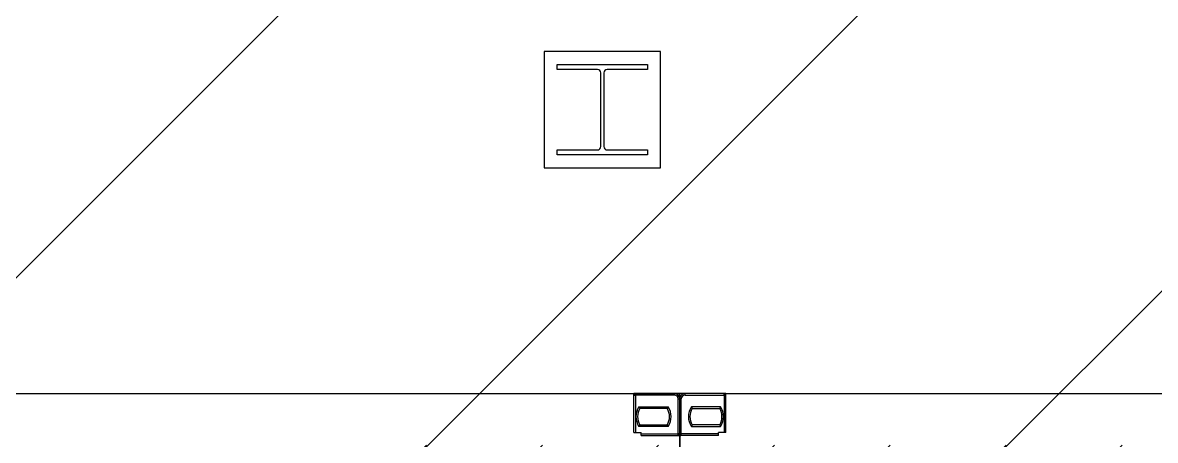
# Model space of a CAD drawing. Header units: millimetres. Extents: x -300 to 383236, y -195106 to -144646.
# Drawn here: x 62662.7 to 62926, y -149828.8 to -149731.7 of the extents above; entities that cross this region are included whole.
import ezdxf

# ---------------------------------------------------------------- set-up
doc = ezdxf.new("R2010")
doc.units = ezdxf.units.MM
doc.header["$LTSCALE"] = 60
doc.layers.add('C_STEEL', color=2, linetype='Continuous')

# ---------------------------------------------------------------- blocks, each defined once
blk = doc.blocks.new('KEY PLAN_NEW')
h = blk.add_hatch()
h.set_pattern_fill('ANSI31', color=253, scale=2)
h.set_pattern_definition([(45, (-1396.921, -1800.0236), (-4.490128, 4.490128), [])])
edge = h.paths.add_edge_path()
edge.add_line((-2006.862, -1075.944), (-2006.862, -1091.944))
edge.add_line((-2006.862, -1091.944), (-2067.862, -1091.944))
edge.add_line((-2067.862, -1091.944), (-2067.862, -1375.944))
edge.add_line((-2067.862, -1375.944), (-2006.862, -1375.944))
edge.add_line((-2006.862, -1375.944), (-2006.862, -1391.944))
edge.add_line((-2006.862, -1391.944), (-2007.862, -1391.944))
edge.add_line((-2007.862, -1391.944), (-2007.862, -1488.944))
edge.add_line((-2007.862, -1488.944), (-2008.306, -1488.944))
edge.add_arc((-2028.716, -1493.497), 20.912, 12.57767, 76.57873)
edge.add_line((-2023.862, -1473.157), (-2023.862, -1391.944))
edge.add_line((-2023.862, -1391.944), (-2247.862, -1391.944))
edge.add_line((-2247.862, -1391.944), (-2247.862, -1488.944))
edge.add_line((-2247.862, -1488.944), (-2263.862, -1488.944))
edge.add_line((-2263.862, -1488.944), (-2263.862, -1452.184))
edge.add_line((-2263.862, -1452.184), (-2549.862, -1452.184))
edge.add_line((-2549.862, -1452.184), (-2549.862, -1488.944))
edge.add_line((-2549.862, -1488.944), (-2565.862, -1488.944))
edge.add_line((-2565.862, -1488.944), (-2565.862, -1427.944))
edge.add_line((-2565.862, -1427.944), (-2720.862, -1427.944))
edge.add_line((-2720.862, -1427.944), (-2720.862, -1411.944))
edge.add_line((-2720.862, -1411.944), (-2623.862, -1411.944))
edge.add_line((-2623.862, -1411.944), (-2623.862, -1075.944))
edge.add_line((-2623.862, -1075.944), (-2563.862, -1075.944))
edge.add_line((-2563.862, -1075.944), (-2563.862, -1071.944))
edge.add_line((-2563.862, -1071.944), (-2547.862, -1071.944))
edge.add_line((-2547.862, -1071.944), (-2547.862, -1091.944))
edge.add_line((-2547.862, -1091.944), (-2607.862, -1091.944))
edge.add_line((-2607.862, -1091.944), (-2607.862, -1411.944))
edge.add_line((-2607.862, -1411.944), (-2549.862, -1411.944))
edge.add_line((-2549.862, -1411.944), (-2549.862, -1436.184))
edge.add_line((-2549.862, -1436.184), (-2263.862, -1436.184))
edge.add_line((-2263.862, -1436.184), (-2263.862, -1375.944))
edge.add_line((-2263.862, -1375.944), (-2083.862, -1375.944))
edge.add_line((-2083.862, -1375.944), (-2083.862, -1075.944))
edge.add_line((-2083.862, -1075.944), (-2006.862, -1075.944))
at = {"color": 253}
for p, q in [((-2253.362, -1346.817, 46), (-2253.362, -1346.437, 46)), ((-2253.362, -1346.437, 46), (-2246.362, -1346.437, 46)), ((-2250.242, -1346.817, 46), (-2253.362, -1346.817, 46)), ((-2249.982, -1352.797, 46), (-2249.982, -1347.077, 46)), ((-2249.742, -1347.077, 46), (-2249.742, -1352.797, 46)), ((-2246.362, -1346.817, 46), (-2249.482, -1346.817, 46)), ((-2246.362, -1346.437, 46), (-2246.362, -1346.817, 46)), ((-2253.362, -1353.437, 46), (-2253.362, -1353.057, 46)), ((-2253.362, -1353.057, 46), (-2250.242, -1353.057, 46)), ((-2249.482, -1353.057, 46), (-2246.362, -1353.057, 46)), ((-2246.362, -1353.057, 46), (-2246.362, -1353.437, 46)), ((-2246.362, -1353.437, 46), (-2253.362, -1353.437, 46)), ((-2540.302, -1371.944, 46), (-2247.422, -1371.944, 46)), ((-2243.862, -1371.944, 46), (-2247.422, -1371.944, 46)), ((-2247.422, -1371.944, 46), (-2243.862, -1371.944, 46)), ((-2243.862, -1375.184, 46), (-2243.862, -1371.944, 46)), ((-2240.302, -1371.944, 46), (-2243.862, -1371.944, 46)), ((-2243.862, -1375.184, 46), (-2243.862, -1371.944, 46)), ((-2240.302, -1371.944, 46), (-2127.422, -1371.944, 46)), ((-2247.422, -1374.944, 46), (-2246.862, -1374.944, 46)), ((-2246.862, -1375.184, 46), (-2246.862, -1374.944, 46)), ((-2243.862, -1428.704, 46), (-2243.862, -1375.184, 46)), ((-2243.862, -1375.184, 46), (-2243.862, -1428.704, 46)), ((-2240.862, -1375.184, 46), (-2240.862, -1374.944, 46)), ((-2240.302, -1374.944, 46), (-2240.862, -1374.944, 46))]:
    blk.add_line(p, q, dxfattribs=at)
at = {"color": 253, "linetype": 'Continuous'}
for p, q in [((-2247.422, -1374.944, 46), (-2247.422, -1371.944, 46)), ((-2247.422, -1372.064, 46), (-2247.302, -1372.064, 46)), ((-2247.302, -1372.064, 46), (-2247.302, -1371.944, 46)), ((-2247.302, -1372.064, 46), (-2247.302, -1374.944, 46)), ((-2244.272, -1372.064, 46), (-2247.302, -1372.064, 46)), ((-2244.272, -1372.064, 46), (-2244.272, -1371.944, 46)), ((-2243.982, -1372.064, 46), (-2243.982, -1372.064, 46)), ((-2243.982, -1372.064, 46), (-2243.982, -1372.064, 46)), ((-2243.982, -1372.354, 46), (-2243.862, -1372.354, 46)), ((-2243.982, -1375.064, 46), (-2243.982, -1372.354, 46)), ((-2243.742, -1372.354, 46), (-2243.862, -1372.354, 46)), ((-2243.742, -1372.064, 46), (-2243.742, -1372.064, 46)), ((-2243.742, -1372.064, 46), (-2243.742, -1372.064, 46)), ((-2243.742, -1375.064, 46), (-2243.742, -1372.354, 46)), ((-2243.452, -1372.064, 46), (-2243.452, -1371.944, 46)), ((-2243.452, -1372.064, 46), (-2240.422, -1372.064, 46)), ((-2240.422, -1372.064, 46), (-2240.422, -1371.944, 46)), ((-2240.302, -1372.064, 46), (-2240.422, -1372.064, 46)), ((-2240.422, -1372.064, 46), (-2240.422, -1374.944, 46)), ((-2240.302, -1374.944, 46), (-2240.302, -1371.944, 46)), ((-2247.023, -1372.969, 46), (-2244.761, -1372.969, 46)), ((-2244.827, -1373.089, 46), (-2246.957, -1373.089, 46)), ((-2240.701, -1372.969, 46), (-2242.963, -1372.969, 46)), ((-2242.897, -1373.089, 46), (-2240.767, -1373.089, 46)), ((-2246.957, -1374.359, 46), (-2244.827, -1374.359, 46)), ((-2240.767, -1374.359, 46), (-2242.897, -1374.359, 46)), ((-2244.761, -1374.479, 46), (-2247.023, -1374.479, 46)), ((-2246.862, -1375.064, 46), (-2243.982, -1375.064, 46)), ((-2246.862, -1375.184, 46), (-2243.862, -1375.184, 46)), ((-2243.862, -1375.064, 46), (-2243.982, -1375.064, 46)), ((-2243.982, -1375.184, 46), (-2243.982, -1375.064, 46)), ((-2243.862, -1375.064, 46), (-2243.742, -1375.064, 46)), ((-2240.862, -1375.184, 46), (-2243.862, -1375.184, 46)), ((-2243.742, -1375.184, 46), (-2243.742, -1375.064, 46)), ((-2240.862, -1375.064, 46), (-2243.742, -1375.064, 46)), ((-2242.963, -1374.479, 46), (-2240.701, -1374.479, 46))]:
    blk.add_line(p, q, dxfattribs=at)
at = {"color": 253}
for centre, start, end in [((-2250.242, -1347.077, 46), 0, 90), ((-2249.482, -1347.077, 46), 90, 180), ((-2250.242, -1352.797, 46), 270, 0), ((-2249.482, -1352.797, 46), 180, 270)]:
    blk.add_arc(centre, 0.26, start, end, dxfattribs=at)
at = {"color": 253, "linetype": 'Continuous'}
for centre, radius, start, end in [((-2247.302, -1372.064, 46), 0.12, 90, 180), ((-2244.272, -1372.354, 46), 0.41, 0, 90), ((-2244.272, -1372.354, 46), 0.29, 0, 90), ((-2243.452, -1372.354, 46), 0.41, 90, 180), ((-2243.452, -1372.354, 46), 0.29, 90, 180), ((-2240.422, -1372.064, 46), 0.12, 0, 90), ((-2245.892, -1373.724, 46), 1.36, 146.27916, 213.72084), ((-2245.892, -1373.724, 46), 1.24, 149.1964, 210.8036), ((-2245.892, -1373.724, 46), 1.24, 329.1964, 30.8036), ((-2245.892, -1373.724, 46), 1.36, 326.27916, 33.72084), ((-2241.832, -1373.724, 46), 1.36, 146.27916, 213.72084), ((-2241.832, -1373.724, 46), 1.24, 149.1964, 210.8036), ((-2241.832, -1373.724, 46), 1.24, 329.1964, 30.8036), ((-2241.832, -1373.724, 46), 1.36, 326.27916, 33.72084), ((-2243.982, -1375.064, 46), 0.12, 270, 0), ((-2243.742, -1375.064, 46), 0.12, 180, 270)]:
    blk.add_arc(centre, radius, start, end, dxfattribs=at)
for points, knots in [([(-2247.023, -1372.969, 46), (-2247.023, -1372.969, 46), (-2247.022, -1372.97, 46), (-2247.022, -1372.97, 46), (-2247.021, -1372.972, 46), (-2247.02, -1372.973, 46), (-2247.019, -1372.976, 46), (-2247.018, -1372.978, 46), (-2247.015, -1372.983, 46), (-2247.013, -1372.987, 46), (-2247.009, -1372.994, 46), (-2247.007, -1372.998, 46), (-2247.004, -1373.003, 46), (-2247.003, -1373.005, 46), (-2247.002, -1373.008, 46), (-2247.001, -1373.009, 46), (-2247, -1373.01, 46), (-2247, -1373.011, 46), (-2246.997, -1373.016, 46), (-2246.996, -1373.019, 46), (-2246.992, -1373.026, 46), (-2246.99, -1373.029, 46), (-2246.987, -1373.036, 46), (-2246.985, -1373.039, 46), (-2246.983, -1373.043, 46), (-2246.982, -1373.043, 46), (-2246.981, -1373.045, 46), (-2246.981, -1373.046, 46), (-2246.98, -1373.048, 46), (-2246.979, -1373.049, 46), (-2246.977, -1373.054, 46), (-2246.975, -1373.056, 46), (-2246.972, -1373.061, 46), (-2246.971, -1373.064, 46), (-2246.969, -1373.067, 46), (-2246.969, -1373.067, 46), (-2246.968, -1373.069, 46), (-2246.968, -1373.069, 46), (-2246.967, -1373.071, 46), (-2246.966, -1373.072, 46), (-2246.965, -1373.075, 46), (-2246.964, -1373.077, 46), (-2246.962, -1373.08, 46), (-2246.961, -1373.081, 46), (-2246.96, -1373.083, 46), (-2246.96, -1373.083, 46), (-2246.959, -1373.084, 46), (-2246.959, -1373.084, 46), (-2246.959, -1373.085, 46), (-2246.959, -1373.086, 46), (-2246.958, -1373.087, 46), (-2246.957, -1373.087, 46), (-2246.957, -1373.088, 46), (-2246.957, -1373.089, 46)], [0, 0, 0, 0, 0.00782, 0.00782, 0.015639, 0.031279, 0.031279, 0.062557, 0.062557, 0.125114, 0.125114, 0.187671, 0.187671, 0.21895, 0.21895, 0.234589, 0.234589, 0.250228, 0.250228, 0.312785, 0.312785, 0.375342, 0.375342, 0.437899, 0.437899, 0.453538, 0.453538, 0.469178, 0.469178, 0.500456, 0.500456, 0.563013, 0.563013, 0.62557, 0.62557, 0.641209, 0.641209, 0.656849, 0.656849, 0.688127, 0.688127, 0.750684, 0.750684, 0.813241, 0.813241, 0.828881, 0.828881, 0.84452, 0.84452, 0.875798, 0.875798, 0.938355, 1, 1, 1, 1]), ([(-2244.761, -1372.969, 46), (-2244.761, -1372.969, 46), (-2244.761, -1372.97, 46), (-2244.762, -1372.97, 46), (-2244.762, -1372.972, 46), (-2244.763, -1372.973, 46), (-2244.765, -1372.976, 46), (-2244.766, -1372.978, 46), (-2244.769, -1372.983, 46), (-2244.771, -1372.987, 46), (-2244.774, -1372.994, 46), (-2244.776, -1372.998, 46), (-2244.779, -1373.003, 46), (-2244.78, -1373.005, 46), (-2244.782, -1373.008, 46), (-2244.782, -1373.009, 46), (-2244.783, -1373.01, 46), (-2244.784, -1373.011, 46), (-2244.786, -1373.016, 46), (-2244.788, -1373.019, 46), (-2244.792, -1373.026, 46), (-2244.793, -1373.029, 46), (-2244.797, -1373.036, 46), (-2244.799, -1373.039, 46), (-2244.801, -1373.043, 46), (-2244.801, -1373.043, 46), (-2244.802, -1373.045, 46), (-2244.803, -1373.046, 46), (-2244.804, -1373.048, 46), (-2244.805, -1373.049, 46), (-2244.807, -1373.054, 46), (-2244.809, -1373.056, 46), (-2244.811, -1373.061, 46), (-2244.813, -1373.064, 46), (-2244.814, -1373.067, 46), (-2244.815, -1373.067, 46), (-2244.815, -1373.069, 46), (-2244.816, -1373.069, 46), (-2244.817, -1373.071, 46), (-2244.817, -1373.072, 46), (-2244.819, -1373.075, 46), (-2244.82, -1373.077, 46), (-2244.822, -1373.08, 46), (-2244.823, -1373.081, 46), (-2244.824, -1373.083, 46), (-2244.824, -1373.083, 46), (-2244.824, -1373.084, 46), (-2244.824, -1373.084, 46), (-2244.825, -1373.085, 46), (-2244.825, -1373.086, 46), (-2244.826, -1373.087, 46), (-2244.826, -1373.087, 46), (-2244.827, -1373.088, 46), (-2244.827, -1373.089, 46)], [0, 0, 0, 0, 0.00782, 0.00782, 0.015639, 0.031279, 0.031279, 0.062557, 0.062557, 0.125114, 0.125114, 0.187671, 0.187671, 0.21895, 0.21895, 0.234589, 0.234589, 0.250228, 0.250228, 0.312785, 0.312785, 0.375342, 0.375342, 0.437899, 0.437899, 0.453538, 0.453538, 0.469178, 0.469178, 0.500456, 0.500456, 0.563013, 0.563013, 0.62557, 0.62557, 0.641209, 0.641209, 0.656849, 0.656849, 0.688127, 0.688127, 0.750684, 0.750684, 0.813241, 0.813241, 0.828881, 0.828881, 0.84452, 0.84452, 0.875798, 0.875798, 0.938355, 1, 1, 1, 1]), ([(-2242.963, -1372.969, 46), (-2242.963, -1372.969, 46), (-2242.962, -1372.97, 46), (-2242.962, -1372.97, 46), (-2242.961, -1372.972, 46), (-2242.96, -1372.973, 46), (-2242.959, -1372.976, 46), (-2242.958, -1372.978, 46), (-2242.955, -1372.983, 46), (-2242.953, -1372.987, 46), (-2242.949, -1372.994, 46), (-2242.947, -1372.998, 46), (-2242.944, -1373.003, 46), (-2242.943, -1373.005, 46), (-2242.942, -1373.008, 46), (-2242.941, -1373.009, 46), (-2242.94, -1373.01, 46), (-2242.94, -1373.011, 46), (-2242.937, -1373.016, 46), (-2242.936, -1373.019, 46), (-2242.932, -1373.026, 46), (-2242.93, -1373.029, 46), (-2242.927, -1373.036, 46), (-2242.925, -1373.039, 46), (-2242.923, -1373.043, 46), (-2242.922, -1373.043, 46), (-2242.921, -1373.045, 46), (-2242.921, -1373.046, 46), (-2242.92, -1373.048, 46), (-2242.919, -1373.049, 46), (-2242.917, -1373.054, 46), (-2242.915, -1373.056, 46), (-2242.912, -1373.061, 46), (-2242.911, -1373.064, 46), (-2242.909, -1373.067, 46), (-2242.909, -1373.067, 46), (-2242.908, -1373.069, 46), (-2242.908, -1373.069, 46), (-2242.907, -1373.071, 46), (-2242.906, -1373.072, 46), (-2242.905, -1373.075, 46), (-2242.904, -1373.077, 46), (-2242.902, -1373.08, 46), (-2242.901, -1373.081, 46), (-2242.9, -1373.083, 46), (-2242.9, -1373.083, 46), (-2242.899, -1373.084, 46), (-2242.899, -1373.084, 46), (-2242.899, -1373.085, 46), (-2242.899, -1373.086, 46), (-2242.898, -1373.087, 46), (-2242.897, -1373.087, 46), (-2242.897, -1373.088, 46), (-2242.897, -1373.089, 46)], [0, 0, 0, 0, 0.00782, 0.00782, 0.015639, 0.031279, 0.031279, 0.062557, 0.062557, 0.125114, 0.125114, 0.187671, 0.187671, 0.21895, 0.21895, 0.234589, 0.234589, 0.250228, 0.250228, 0.312785, 0.312785, 0.375342, 0.375342, 0.437899, 0.437899, 0.453538, 0.453538, 0.469178, 0.469178, 0.500456, 0.500456, 0.563013, 0.563013, 0.62557, 0.62557, 0.641209, 0.641209, 0.656849, 0.656849, 0.688127, 0.688127, 0.750684, 0.750684, 0.813241, 0.813241, 0.828881, 0.828881, 0.84452, 0.84452, 0.875798, 0.875798, 0.938355, 1, 1, 1, 1]), ([(-2240.701, -1372.969, 46), (-2240.701, -1372.969, 46), (-2240.701, -1372.97, 46), (-2240.702, -1372.97, 46), (-2240.702, -1372.972, 46), (-2240.703, -1372.973, 46), (-2240.705, -1372.976, 46), (-2240.706, -1372.978, 46), (-2240.709, -1372.983, 46), (-2240.711, -1372.987, 46), (-2240.714, -1372.994, 46), (-2240.716, -1372.998, 46), (-2240.719, -1373.003, 46), (-2240.72, -1373.005, 46), (-2240.722, -1373.008, 46), (-2240.722, -1373.009, 46), (-2240.723, -1373.01, 46), (-2240.724, -1373.011, 46), (-2240.726, -1373.016, 46), (-2240.728, -1373.019, 46), (-2240.732, -1373.026, 46), (-2240.733, -1373.029, 46), (-2240.737, -1373.036, 46), (-2240.739, -1373.039, 46), (-2240.741, -1373.043, 46), (-2240.741, -1373.043, 46), (-2240.742, -1373.045, 46), (-2240.743, -1373.046, 46), (-2240.744, -1373.048, 46), (-2240.745, -1373.049, 46), (-2240.747, -1373.054, 46), (-2240.748, -1373.056, 46), (-2240.751, -1373.061, 46), (-2240.753, -1373.064, 46), (-2240.754, -1373.067, 46), (-2240.755, -1373.067, 46), (-2240.755, -1373.069, 46), (-2240.756, -1373.069, 46), (-2240.757, -1373.071, 46), (-2240.757, -1373.072, 46), (-2240.759, -1373.075, 46), (-2240.76, -1373.077, 46), (-2240.762, -1373.08, 46), (-2240.763, -1373.081, 46), (-2240.764, -1373.083, 46), (-2240.764, -1373.083, 46), (-2240.764, -1373.084, 46), (-2240.764, -1373.084, 46), (-2240.765, -1373.085, 46), (-2240.765, -1373.086, 46), (-2240.766, -1373.087, 46), (-2240.766, -1373.087, 46), (-2240.767, -1373.088, 46), (-2240.767, -1373.089, 46)], [0, 0, 0, 0, 0.00782, 0.00782, 0.015639, 0.031279, 0.031279, 0.062557, 0.062557, 0.125114, 0.125114, 0.187671, 0.187671, 0.21895, 0.21895, 0.234589, 0.234589, 0.250228, 0.250228, 0.312785, 0.312785, 0.375342, 0.375342, 0.437899, 0.437899, 0.453538, 0.453538, 0.469178, 0.469178, 0.500456, 0.500456, 0.563013, 0.563013, 0.62557, 0.62557, 0.641209, 0.641209, 0.656849, 0.656849, 0.688127, 0.688127, 0.750684, 0.750684, 0.813241, 0.813241, 0.828881, 0.828881, 0.84452, 0.84452, 0.875798, 0.875798, 0.938355, 1, 1, 1, 1]), ([(-2246.957, -1374.359, 46), (-2246.957, -1374.359, 46), (-2246.957, -1374.36, 46), (-2246.958, -1374.36, 46), (-2246.959, -1374.362, 46), (-2246.959, -1374.362, 46), (-2246.959, -1374.363, 46), (-2246.959, -1374.363, 46), (-2246.96, -1374.364, 46), (-2246.96, -1374.364, 46), (-2246.961, -1374.366, 46), (-2246.962, -1374.367, 46), (-2246.964, -1374.371, 46), (-2246.965, -1374.372, 46), (-2246.966, -1374.375, 46), (-2246.967, -1374.376, 46), (-2246.968, -1374.378, 46), (-2246.968, -1374.379, 46), (-2246.969, -1374.38, 46), (-2246.969, -1374.38, 46), (-2246.971, -1374.383, 46), (-2246.972, -1374.386, 46), (-2246.975, -1374.391, 46), (-2246.977, -1374.394, 46), (-2246.979, -1374.398, 46), (-2246.98, -1374.399, 46), (-2246.981, -1374.402, 46), (-2246.981, -1374.402, 46), (-2246.982, -1374.404, 46), (-2246.983, -1374.405, 46), (-2246.985, -1374.408, 46), (-2246.987, -1374.412, 46), (-2246.99, -1374.418, 46), (-2246.992, -1374.421, 46), (-2246.996, -1374.428, 46), (-2246.997, -1374.431, 46), (-2247, -1374.436, 46), (-2247, -1374.437, 46), (-2247.001, -1374.439, 46), (-2247.002, -1374.439, 46), (-2247.003, -1374.442, 46), (-2247.004, -1374.444, 46), (-2247.007, -1374.449, 46), (-2247.009, -1374.453, 46), (-2247.013, -1374.46, 46), (-2247.015, -1374.464, 46), (-2247.018, -1374.469, 46), (-2247.019, -1374.471, 46), (-2247.02, -1374.474, 46), (-2247.021, -1374.475, 46), (-2247.022, -1374.477, 46), (-2247.022, -1374.478, 46), (-2247.023, -1374.478, 46), (-2247.023, -1374.479, 46)], [0, 0, 0, 0, 0.06206, 0.12459, 0.12459, 0.155854, 0.155854, 0.171487, 0.171487, 0.187119, 0.187119, 0.249648, 0.249648, 0.312178, 0.312178, 0.343442, 0.343442, 0.359075, 0.359075, 0.374707, 0.374707, 0.437236, 0.437236, 0.499766, 0.499766, 0.53103, 0.53103, 0.546663, 0.546663, 0.562295, 0.562295, 0.624824, 0.624824, 0.687353, 0.687353, 0.749883, 0.749883, 0.765515, 0.765515, 0.781147, 0.781147, 0.812412, 0.812412, 0.874941, 0.874941, 0.937471, 0.937471, 0.968735, 0.968735, 0.984368, 0.992184, 0.992184, 1, 1, 1, 1]), ([(-2244.827, -1374.359, 46), (-2244.827, -1374.359, 46), (-2244.826, -1374.36, 46), (-2244.826, -1374.36, 46), (-2244.825, -1374.362, 46), (-2244.825, -1374.362, 46), (-2244.824, -1374.363, 46), (-2244.824, -1374.363, 46), (-2244.824, -1374.364, 46), (-2244.824, -1374.364, 46), (-2244.823, -1374.366, 46), (-2244.822, -1374.367, 46), (-2244.82, -1374.371, 46), (-2244.819, -1374.372, 46), (-2244.817, -1374.375, 46), (-2244.817, -1374.376, 46), (-2244.816, -1374.378, 46), (-2244.815, -1374.379, 46), (-2244.815, -1374.38, 46), (-2244.814, -1374.38, 46), (-2244.813, -1374.383, 46), (-2244.811, -1374.386, 46), (-2244.809, -1374.391, 46), (-2244.807, -1374.394, 46), (-2244.805, -1374.398, 46), (-2244.804, -1374.399, 46), (-2244.803, -1374.402, 46), (-2244.802, -1374.402, 46), (-2244.801, -1374.404, 46), (-2244.801, -1374.405, 46), (-2244.799, -1374.408, 46), (-2244.797, -1374.412, 46), (-2244.793, -1374.418, 46), (-2244.792, -1374.421, 46), (-2244.788, -1374.428, 46), (-2244.786, -1374.431, 46), (-2244.784, -1374.436, 46), (-2244.783, -1374.437, 46), (-2244.782, -1374.439, 46), (-2244.782, -1374.439, 46), (-2244.78, -1374.442, 46), (-2244.779, -1374.444, 46), (-2244.776, -1374.449, 46), (-2244.774, -1374.453, 46), (-2244.771, -1374.46, 46), (-2244.769, -1374.464, 46), (-2244.766, -1374.469, 46), (-2244.765, -1374.471, 46), (-2244.763, -1374.474, 46), (-2244.762, -1374.475, 46), (-2244.762, -1374.477, 46), (-2244.761, -1374.478, 46), (-2244.761, -1374.478, 46), (-2244.761, -1374.479, 46)], [0, 0, 0, 0, 0.06206, 0.12459, 0.12459, 0.155854, 0.155854, 0.171487, 0.171487, 0.187119, 0.187119, 0.249648, 0.249648, 0.312178, 0.312178, 0.343442, 0.343442, 0.359075, 0.359075, 0.374707, 0.374707, 0.437236, 0.437236, 0.499766, 0.499766, 0.53103, 0.53103, 0.546663, 0.546663, 0.562295, 0.562295, 0.624824, 0.624824, 0.687353, 0.687353, 0.749883, 0.749883, 0.765515, 0.765515, 0.781147, 0.781147, 0.812412, 0.812412, 0.874941, 0.874941, 0.937471, 0.937471, 0.968735, 0.968735, 0.984368, 0.992184, 0.992184, 1, 1, 1, 1]), ([(-2242.897, -1374.359, 46), (-2242.897, -1374.359, 46), (-2242.897, -1374.36, 46), (-2242.898, -1374.36, 46), (-2242.899, -1374.362, 46), (-2242.899, -1374.362, 46), (-2242.899, -1374.363, 46), (-2242.899, -1374.363, 46), (-2242.9, -1374.364, 46), (-2242.9, -1374.364, 46), (-2242.901, -1374.366, 46), (-2242.902, -1374.367, 46), (-2242.904, -1374.371, 46), (-2242.905, -1374.372, 46), (-2242.906, -1374.375, 46), (-2242.907, -1374.376, 46), (-2242.908, -1374.378, 46), (-2242.908, -1374.379, 46), (-2242.909, -1374.38, 46), (-2242.909, -1374.38, 46), (-2242.911, -1374.383, 46), (-2242.912, -1374.386, 46), (-2242.915, -1374.391, 46), (-2242.917, -1374.394, 46), (-2242.919, -1374.398, 46), (-2242.92, -1374.399, 46), (-2242.921, -1374.402, 46), (-2242.921, -1374.402, 46), (-2242.922, -1374.404, 46), (-2242.923, -1374.405, 46), (-2242.925, -1374.408, 46), (-2242.927, -1374.412, 46), (-2242.93, -1374.418, 46), (-2242.932, -1374.421, 46), (-2242.936, -1374.428, 46), (-2242.937, -1374.431, 46), (-2242.94, -1374.436, 46), (-2242.94, -1374.437, 46), (-2242.941, -1374.439, 46), (-2242.942, -1374.439, 46), (-2242.943, -1374.442, 46), (-2242.944, -1374.444, 46), (-2242.947, -1374.449, 46), (-2242.949, -1374.453, 46), (-2242.953, -1374.46, 46), (-2242.955, -1374.464, 46), (-2242.958, -1374.469, 46), (-2242.959, -1374.471, 46), (-2242.96, -1374.474, 46), (-2242.961, -1374.475, 46), (-2242.962, -1374.477, 46), (-2242.962, -1374.478, 46), (-2242.963, -1374.478, 46), (-2242.963, -1374.479, 46)], [0, 0, 0, 0, 0.06206, 0.12459, 0.12459, 0.155854, 0.155854, 0.171487, 0.171487, 0.187119, 0.187119, 0.249648, 0.249648, 0.312178, 0.312178, 0.343442, 0.343442, 0.359075, 0.359075, 0.374707, 0.374707, 0.437236, 0.437236, 0.499766, 0.499766, 0.53103, 0.53103, 0.546663, 0.546663, 0.562295, 0.562295, 0.624824, 0.624824, 0.687353, 0.687353, 0.749883, 0.749883, 0.765515, 0.765515, 0.781147, 0.781147, 0.812412, 0.812412, 0.874941, 0.874941, 0.937471, 0.937471, 0.968735, 0.968735, 0.984368, 0.992184, 0.992184, 1, 1, 1, 1]), ([(-2240.767, -1374.359, 46), (-2240.767, -1374.359, 46), (-2240.766, -1374.36, 46), (-2240.766, -1374.36, 46), (-2240.765, -1374.362, 46), (-2240.765, -1374.362, 46), (-2240.764, -1374.363, 46), (-2240.764, -1374.363, 46), (-2240.764, -1374.364, 46), (-2240.764, -1374.364, 46), (-2240.763, -1374.366, 46), (-2240.762, -1374.367, 46), (-2240.76, -1374.371, 46), (-2240.759, -1374.372, 46), (-2240.757, -1374.375, 46), (-2240.757, -1374.376, 46), (-2240.756, -1374.378, 46), (-2240.755, -1374.379, 46), (-2240.755, -1374.38, 46), (-2240.754, -1374.38, 46), (-2240.753, -1374.383, 46), (-2240.751, -1374.386, 46), (-2240.748, -1374.391, 46), (-2240.747, -1374.394, 46), (-2240.745, -1374.398, 46), (-2240.744, -1374.399, 46), (-2240.743, -1374.402, 46), (-2240.742, -1374.402, 46), (-2240.741, -1374.404, 46), (-2240.741, -1374.405, 46), (-2240.739, -1374.408, 46), (-2240.737, -1374.412, 46), (-2240.733, -1374.418, 46), (-2240.732, -1374.421, 46), (-2240.728, -1374.428, 46), (-2240.726, -1374.431, 46), (-2240.724, -1374.436, 46), (-2240.723, -1374.437, 46), (-2240.722, -1374.439, 46), (-2240.722, -1374.439, 46), (-2240.72, -1374.442, 46), (-2240.719, -1374.444, 46), (-2240.716, -1374.449, 46), (-2240.714, -1374.453, 46), (-2240.711, -1374.46, 46), (-2240.709, -1374.464, 46), (-2240.706, -1374.469, 46), (-2240.705, -1374.471, 46), (-2240.703, -1374.474, 46), (-2240.702, -1374.475, 46), (-2240.702, -1374.477, 46), (-2240.701, -1374.478, 46), (-2240.701, -1374.478, 46), (-2240.701, -1374.479, 46)], [0, 0, 0, 0, 0.06206, 0.12459, 0.12459, 0.155854, 0.155854, 0.171487, 0.171487, 0.187119, 0.187119, 0.249648, 0.249648, 0.312178, 0.312178, 0.343442, 0.343442, 0.359075, 0.359075, 0.374707, 0.374707, 0.437236, 0.437236, 0.499766, 0.499766, 0.53103, 0.53103, 0.546663, 0.546663, 0.562295, 0.562295, 0.624824, 0.624824, 0.687353, 0.687353, 0.749883, 0.749883, 0.765515, 0.765515, 0.781147, 0.781147, 0.812412, 0.812412, 0.874941, 0.874941, 0.937471, 0.937471, 0.968735, 0.968735, 0.984368, 0.992184, 0.992184, 1, 1, 1, 1])]:
    blk.add_open_spline(points, degree=3, knots=knots, dxfattribs=at)
at = {"layer": 'C_STEEL', "color": 253, "elevation": 46}
blk.add_lwpolyline([(-2245.362, -1345.437), (-2254.362, -1345.437), (-2254.362, -1354.437), (-2245.362, -1354.437)], close=True, dxfattribs=at)

msp = doc.modelspace()

# ---------------------------------------------------------------- hatches: boundary and pattern name
h = msp.add_hatch()
h.set_pattern_fill('ANSI31', color=3, scale=30)
h.set_pattern_definition([(45, (57875.68, -304771.26), (-67.35192, 67.35192), [])])
h.paths.add_polyline_path([(64641.92, -151163.33), (61140.42, -151163.33), (61140.42, -148265.62), (64641.92, -148265.62)])

# ---------------------------------------------------------------- block references
at = {"xscale": 3, "yscale": 3, "zscale": 3}
msp.add_blockref('KEY PLAN_NEW', (69547.03, -145702.13), dxfattribs=at)

doc.saveas('drawing.dxf')
